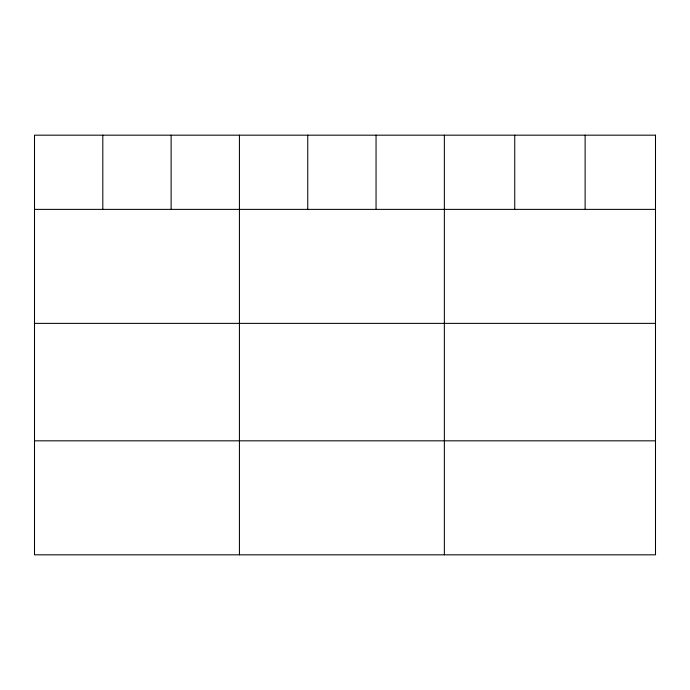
<?xml version="1.0" encoding="UTF-8"?>
<svg xmlns="http://www.w3.org/2000/svg" width="690" height="690" viewBox="0 0 690 690"><rect width="100%" height="100%" fill="white"/><g stroke="black" fill="none" stroke-linecap="round" stroke-linejoin="round"><path stroke-width="1.03" d="M34.5 209.381L655.5 209.381M34.5 323.377L655.5 323.377M34.5 440.824L655.5 440.824M585.12 135.18L585.12 209.381M514.74 135.18L514.74 209.381M444.36 135.18L444.36 554.82M376.05 135.18L376.05 209.381M307.74 135.18L307.74 209.381M239.43 135.18L239.43 554.82M171.12 135.18L171.12 209.381M102.81 135.18L102.81 209.381M655.5 135.18L34.5 135.18L34.5 554.82L655.5 554.82L655.5 135.18"/></g></svg>
